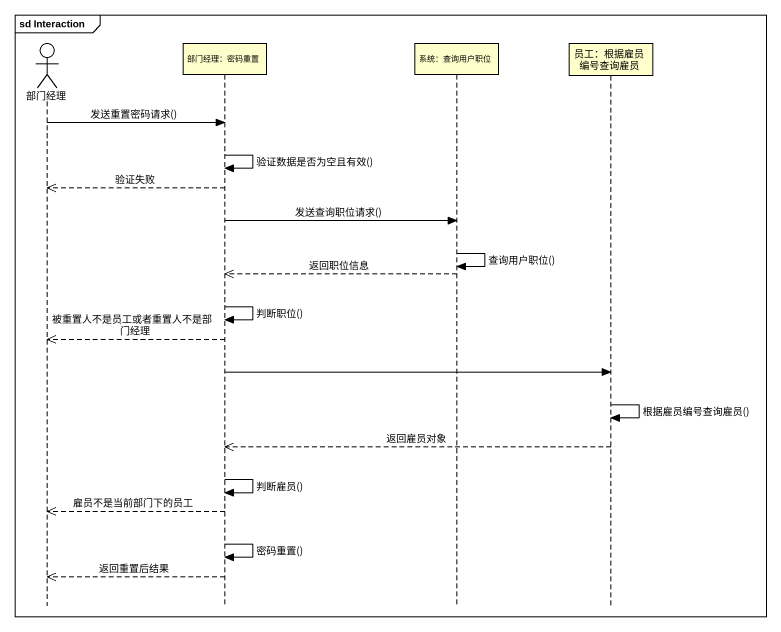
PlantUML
@startuml
mainframe sd Interaction
hide footbox
actor 部门经理
participant "部门经理：密码重置" as 部门经理_密码重置
participant "系统：查询用户职位" as 系统_查询用户职位
participant "员工：根据雇员编号查询雇员" as 员工_根据雇员编号查询雇员

部门经理 -> 部门经理_密码重置 : 发送重置密码请求()
部门经理_密码重置 -> 部门经理_密码重置 : 验证数据是否为空且有效()
部门经理_密码重置 -->> 部门经理 : 验证失败
部门经理_密码重置 -> 系统_查询用户职位 : 发送查询职位请求()
系统_查询用户职位 -> 系统_查询用户职位 : 查询用户职位()
系统_查询用户职位 -->> 部门经理_密码重置 : 返回职位信息
部门经理_密码重置 -> 部门经理_密码重置 : 判断职位()
部门经理_密码重置 -->> 部门经理 : 被重置人不是员工或者重置人不是部门经理
部门经理_密码重置 -> 员工_根据雇员编号查询雇员
员工_根据雇员编号查询雇员 -> 员工_根据雇员编号查询雇员 : 根据雇员编号查询雇员()
员工_根据雇员编号查询雇员 -->> 部门经理_密码重置 : 返回雇员对象
部门经理_密码重置 -> 部门经理_密码重置 : 判断雇员()
部门经理_密码重置 -->> 部门经理 : 雇员不是当前部门下的员工
部门经理_密码重置 -> 部门经理_密码重置 : 密码重置()
部门经理_密码重置 -->> 部门经理 : 返回重置后结果
@enduml
